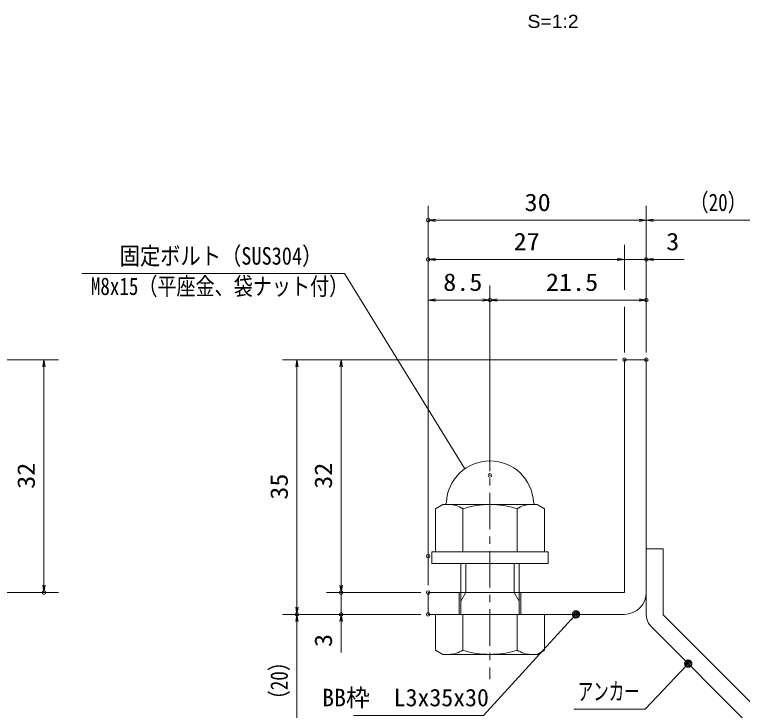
# Model space of a CAD drawing. Units: millimetres, scale not verified, with parts at other scales. Extents: x -1050 to 1050, y -742 to 742.
# Drawn here: x -160 to 340, y -475 to 3 of the extents above; entities that cross this region are included whole.
import ezdxf
from ezdxf.enums import TextEntityAlignment as Align

# ---------------------------------------------------------------- set-up
doc = ezdxf.new("R2010")
doc.units = ezdxf.units.MM
doc.header["$LTSCALE"] = 5
doc.header["$PDMODE"] = 32
doc.header["$PDSIZE"] = 2.5
doc.linetypes.add('CHAIN1', pattern=[8, 5, -1, 1, -1])
for name, color, linetype, lineweight in [('0-1_寸法注釈', 2, 'Continuous', 9), ('0-2_0', 2, 'Continuous', 9), ('0-3_DEFPOINTS', 134, 'Continuous', 9), ('0-8_締付部品', 7, 'Continuous', 9), ('0-9_枠', 7, 'Continuous', 9), ('0-B_アンカー', 7, 'Continuous', 9)]:
    doc.layers.add(name, color=color, linetype=linetype, lineweight=lineweight)
doc.styles.add('HG丸ｺﾞｼｯｸM-PRO', font='')
doc.styles.add('ＭＳ ゴシック', font='')
doc.styles.get('HG丸ｺﾞｼｯｸM-PRO').set_extended_font_data('HG丸ｺﾞｼｯｸM-PRO')
doc.styles.get('ＭＳ ゴシック').set_extended_font_data('MS Gothic')

# ---------------------------------------------------------------- blocks, each defined once
blk = doc.blocks.new('_OPEN')
at = {"layer": '0-2_0'}
blk.add_line((0, 0), (-5, 0), dxfattribs=at)
blk.add_lwpolyline([(-5, 0.833), (0, 0), (-5, -0.833)], dxfattribs=at)
blk = doc.blocks.new('A$C6EB770D1')
at = {"layer": '0-B_アンカー'}
for p, q in [((130.257, 96.52), (45.237, 11.5)), ((138.388, 88.388), (130.257, 96.52)), ((138.388, 88.388), (53.368, 3.368)), ((0, 11.5), (45.237, 11.5)), ((0, 11.5), (0, 0)), ((0, 0), (45.237, 0))]:
    blk.add_line(p, q, dxfattribs=at)
blk.add_arc((45.237, 11.5), 11.5, 270, 315, dxfattribs=at)
blk = doc.blocks.new('A$C137235B9')
at = {"layer": '0-8_締付部品'}
for p, q in [((50.87, 77.528), (47.967, 72.5)), ((50.87, 77.528), (80.467, 77.528)), ((80.467, 80), (80.467, 0)), ((88.467, 80), (80.467, 80)), ((88.467, 80), (88.467, 0)), ((123.467, 2.472), (123.467, 77.528)), ((148.064, 77.528), (123.467, 77.528)), ((148.064, 77.528), (150.967, 72.5)), ((47.967, 72.5), (47.967, 7.5)), ((150.967, 7.5), (150.967, 72.5)), ((50.87, 58.764), (80.467, 58.764)), ((88.467, 60), (123.467, 60)), ((108.467, 56.615), (88.467, 56.615)), ((114.33, 60), (108.467, 56.615)), ((108.467, 20), (108.467, 60)), ((148.064, 58.764), (123.467, 58.764)), ((50.87, 21.236), (80.467, 21.236)), ((108.467, 23.385), (88.467, 23.385)), ((114.33, 20), (108.467, 23.385)), ((148.064, 21.236), (123.467, 21.236)), ((88.467, 20), (123.467, 20)), ((50.87, 2.472), (47.967, 7.5)), ((148.064, 2.472), (150.967, 7.5)), ((50.87, 2.472), (80.467, 2.472)), ((88.467, 0), (80.467, 0)), ((148.064, 2.472), (123.467, 2.472))]:
    blk.add_line(p, q, dxfattribs=at)
at = {"layer": '0-8_締付部品', "color": 6, "linetype": 'CHAIN1'}
blk.add_line((0, 40), (167.946, 40), dxfattribs=at)
at = {"layer": '0-8_締付部品'}
for centre, radius, start, end in [((46.467, 71.464), 1.5, 272.7294, 0), ((47.967, 40), 30, 92.7294, 267.2706), ((64.58, 68.146), 16.613, 180, 214.38425), ((134.354, 68.146), 16.613, 325.61575, 0), ((110.064, 40), 62.097, 162.41205, 197.58795), ((88.87, 40), 62.097, 342.41205, 17.58795), ((64.58, 11.854), 16.613, 145.61575, 180), ((134.354, 11.854), 16.613, 0, 34.38425), ((46.467, 8.536), 1.5, 0, 87.2706)]:
    blk.add_arc(centre, radius, start, end, dxfattribs=at)
at = {"layer": '0-9_枠'}
for p, q in [((108.467, 61.25), (123.467, 61.25)), ((108.467, 18.75), (123.467, 18.75))]:
    blk.add_line(p, q, dxfattribs=at)
blk = doc.blocks.new('_Dot')
at = {"layer": '0-2_0'}
for p, q in [((-2.5, 0), (-5, 0)), ((2.445, 0.5), (-2.445, 0.5)), ((1.997, 1.5), (-1.997, 1.5)), ((2.289, -0.995), (-2.289, -0.995)), ((1.499, -1.995), (-1.499, -1.995))]:
    blk.add_line(p, q, dxfattribs=at)
for points in [[(2.5, 0), (2.48, 0.313), (2.421, 0.622), (2.324, 0.92), (2.191, 1.204), (2.023, 1.469), (1.822, 1.711), (1.594, 1.926), (1.34, 2.111), (1.064, 2.262), (0.773, 2.378), (0.468, 2.456), (0.157, 2.495), (-0.157, 2.495), (-0.468, 2.456), (-0.773, 2.378), (-1.064, 2.262), (-1.34, 2.111), (-1.594, 1.926), (-1.822, 1.711), (-2.023, 1.469), (-2.191, 1.204), (-2.324, 0.92), (-2.421, 0.622), (-2.48, 0.313), (-2.5, 0), (0, 0)], [(-2.5, 0), (-2.48, -0.313), (-2.421, -0.622), (-2.324, -0.92), (-2.191, -1.204), (-2.023, -1.469), (-1.822, -1.711), (-1.594, -1.926), (-1.34, -2.111), (-1.064, -2.262), (-0.773, -2.378), (-0.468, -2.456), (-0.157, -2.495), (0.157, -2.495), (0.468, -2.456), (0.773, -2.378), (1.064, -2.262), (1.34, -2.111), (1.594, -1.926), (1.822, -1.711), (2.023, -1.469), (2.191, -1.204), (2.324, -0.92), (2.421, -0.622), (2.48, -0.313), (2.5, 0), (0, 0)]]:
    blk.add_lwpolyline(points, close=True, dxfattribs=at)

msp = doc.modelspace()

# ---------------------------------------------------------------- linework, layer by layer
at = {"layer": '0-1_寸法注釈'}
for p, q in [((123.93, -388.808), (123.93, -127.974)), ((273.93, -228.808), (273.93, -127.974)), ((273.93, -228.808), (273.93, -127.974)), ((268.93, -137.974), (128.93, -137.974)), ((278.93, -137.974), (365.45, -137.974)), ((258.93, -185.763), (258.93, -154.9)), ((253.93, -164.9), (128.93, -164.9)), ((253.93, -164.9), (248.93, -164.9)), ((258.93, -164.9), (273.93, -164.9)), ((278.93, -164.9), (300.043, -164.9)), ((123.93, -363.808), (123.93, -182.796)), ((166.43, -308.341), (166.43, -182.796)), ((166.43, -308.341), (166.43, -182.796)), ((273.93, -228.808), (273.93, -182.796)), ((128.93, -192.796), (161.43, -192.796)), ((171.43, -192.796), (268.93, -192.796)), ((258.93, -228.808), (258.93, -197.366)), ((-185.45, -233.808), (-130.285, -233.808)), ((253.93, -233.808), (23.705, -233.808)), ((253.93, -233.808), (54.081, -233.808)), ((-140.285, -238.808), (-140.285, -388.808)), ((33.705, -238.808), (33.705, -403.808)), ((64.081, -238.808), (64.081, -388.808)), ((64.081, -388.808), (64.081, -383.808)), ((-185.45, -393.808), (-130.285, -393.808)), ((118.93, -393.808), (54.081, -393.808)), ((118.93, -393.808), (54.081, -393.808)), ((64.081, -393.808), (64.081, -408.808)), ((118.93, -408.808), (23.705, -408.808)), ((118.93, -408.808), (23.705, -408.808)), ((118.93, -408.808), (54.081, -408.808)), ((33.705, -497.197), (33.705, -413.808)), ((64.081, -413.808), (64.081, -434.922))]:
    msp.add_line(p, q, dxfattribs=at)
for points in [[(-114.313, -174.586), (66.331, -174.586), (149.047, -308.858)], [(72.643, -478.289), (162.011, -478.289), (224.883, -409.541)], [(224.059, -474.061), (273.113, -474.061), (302.077, -443.37)]]:
    msp.add_lwpolyline(points, dxfattribs=at)
at = {"layer": '0-3_DEFPOINTS'}
for p in [(123.93, -137.974), (123.93, -164.9), (273.93, -164.9), (166.43, -192.796), (273.93, -192.796), (258.93, -233.808), (273.93, -233.808), (273.93, -233.808), (166.43, -313.341), (123.93, -368.808), (123.93, -368.808), (-140.285, -393.808), (64.081, -393.808), (123.93, -393.808), (33.705, -408.808), (64.081, -408.808), (123.93, -408.808)]:
    msp.add_point(p, dxfattribs=at)
at = {"layer": '0-9_枠'}
for p, q in [((258.93, -233.808), (273.93, -233.808)), ((258.93, -393.808), (258.93, -233.808)), ((273.93, -233.808), (273.93, -393.808)), ((123.93, -393.808), (258.93, -393.808)), ((123.93, -393.808), (123.93, -408.808)), ((123.93, -408.808), (258.93, -408.808))]:
    msp.add_line(p, q, dxfattribs=at)
msp.add_arc((258.93, -393.808), 15, 270, 0, dxfattribs=at)

# ---------------------------------------------------------------- block references
at = {"layer": '0-1_寸法注釈'}
for name, p, rotation in [('_OPEN', (123.93, -137.974), 180), ('_OPEN', (273.93, -137.974), 180), ('_OPEN', (123.93, -164.9), 180), ('_OPEN', (273.93, -164.9), 180), ('_OPEN', (123.93, -192.796), 180), ('_OPEN', (166.43, -192.796), 180), ('_OPEN', (-140.285, -233.808), 90), ('_OPEN', (33.705, -233.808), 90), ('_OPEN', (64.081, -233.808), 90), ('_OPEN', (-140.285, -393.808), 270), ('_OPEN', (64.081, -393.808), 270), ('_OPEN', (64.081, -393.808), 270), ('_OPEN', (33.705, -408.808), 270), ('_Dot', (225.564, -408.808), 47.10573), ('_OPEN', (33.705, -408.808), 90), ('_OPEN', (64.081, -408.808), 90), ('_Dot', (302.776, -442.654), 45.68596)]:
    msp.add_blockref(name, p, dxfattribs=dict(at, rotation=rotation))
for p in [(273.93, -137.974), (258.93, -164.9), (258.93, -164.9), (166.43, -192.796), (273.93, -192.796)]:
    msp.add_blockref('_OPEN', p, dxfattribs=at)
at = {"layer": '0-8_締付部品', "rotation": 270}
msp.add_blockref('A$C137235B9', (126.43, -285.341), dxfattribs=at)
at = {"layer": '0-B_アンカー', "rotation": 270}
msp.add_blockref('A$C6EB770D1', (273.93, -363.808), dxfattribs=at)

# ---------------------------------------------------------------- texts
at = {"layer": '0-1_寸法注釈', "color": 7}
for s, height, style, width, p in [('S=1:2', 9.054, 'HG丸ｺﾞｼｯｸM-PRO', 1.1, (192.217, -8.547)), ('30', 12.02, 'ＭＳ ゴシック', 1.1, (190.197, -135.287)), ('（20）', 12.02, 'ＭＳ ゴシック', 0.8, (303.675, -135.287)), ('27', 12.02, 'ＭＳ ゴシック', 1.1, (182.697, -162.213)), ('3', 12.02, 'ＭＳ ゴシック', 1.1, (287.62, -162.213)), ('固定ボルト（SUS304）', 12.03, 'ＭＳ ゴシック', 0.85, (-88.22, -172.109)), ('8.5', 12.02, 'ＭＳ ゴシック', 1.1, (134.263, -190.109)), ('21.5', 12.02, 'ＭＳ ゴシック', 1.1, (204.897, -190.109)), ('M8x15（平座金、袋ナット付）', 12.02, 'ＭＳ ゴシック', 0.8, (-108.045, -192.942)), ('アンカー', 12.02, 'ＭＳ ゴシック', 0.65, (226.765, -471.374))]:
    msp.add_text(s, height=height, dxfattribs=dict(at, style=style, width=width)).set_placement(p, align=Align.BOTTOM_LEFT)
at = {"layer": '0-1_寸法注釈', "color": 7, "style": 'ＭＳ ゴシック'}
for s, width, p in [('32', 1.1, (-142.972, -322.542)), ('32', 1.1, (61.394, -322.542)), ('35', 1.1, (31.017, -330.042)), ('3', 1.1, (61.394, -431.232)), ('（20）', 0.8, (31.017, -474.017))]:
    msp.add_text(s, height=12.02, rotation=90, dxfattribs=dict(at, width=width)).set_placement(p, align=Align.BOTTOM_LEFT)
msp.add_text('BB枠\u3000L3x35x30', height=12.03, dxfattribs=at).set_placement((51.036, -475.602), align=Align.BOTTOM_LEFT)

doc.saveas('drawing.dxf')
